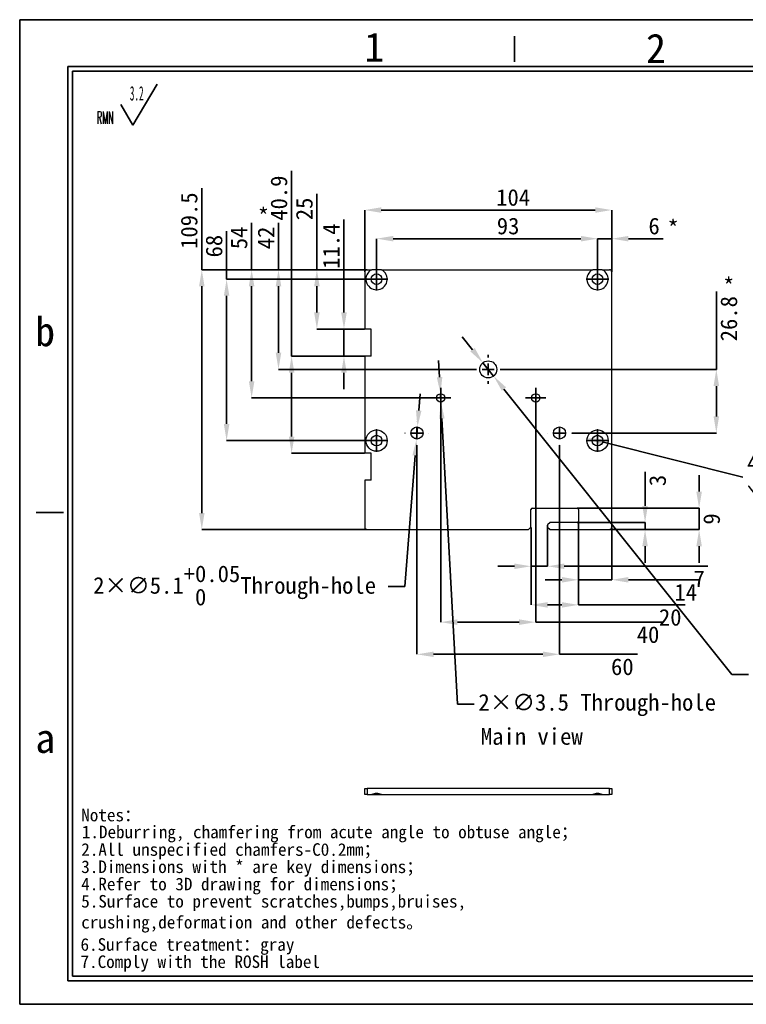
# Model space of a CAD drawing. Header units: millimetres. Extents: x 2 to 295, y 1 to 209.
# Drawn here: x 1.6 to 154.5, y 1.3 to 208.7 of the extents above; entities that cross this region are included whole.
import ezdxf

# ---------------------------------------------------------------- set-up
doc = ezdxf.new("R2010")
doc.units = ezdxf.units.MM
doc.header["$PDSIZE"] = -1
doc.layers.add('SLD-0', color=179, linetype='Continuous')
doc.layers.add('蓝色线', color=5, linetype='Continuous', lineweight=15)
doc.styles.add('C', font='simfang.ttf')
doc.styles.add('N', font='simfang.ttf')
doc.styles.add('SLDTEXTSTYLE1', font='TXT', dxfattribs={"width": 0.469, "bigfont": 'bigfont'})
doc.styles.add('SLDTEXTSTYLE2', font='TXT', dxfattribs={"width": 0.469})
doc.dimstyles.new('SLDDIMSTYLE0', dxfattribs={"dimtxt": 3.5, "dimasz": 3.5, "dimexe": 0, "dimexo": 0.0625, "dimgap": 0.875, "dimtad": 2, "dimlfac": 2, "dimrnd": 1e-09, "dimzin": 12, "dimdsep": 46, "dimtxsty": 'SLDTEXTSTYLE2', "dimsah": 1, "dimcen": 0.09, "dimadec": 0, "dimazin": 3, "dimtfac": 1, "dimtofl": 0, "dimtmove": 0, "dimatfit": 3, "dimfxl": 1, "dimfrac": 2, "dimtolj": 1, "dimtzin": 12, "dimarcsym": 0})
doc.dimstyles.new('SLDDIMSTYLE1', dxfattribs={"dimtxt": 3.5, "dimasz": 3.5, "dimexe": 0, "dimexo": 0.0625, "dimgap": 0.875, "dimtad": 2, "dimlfac": 2, "dimrnd": 1e-09, "dimzin": 12, "dimdsep": 46, "dimtxsty": 'SLDTEXTSTYLE2', "dimsah": 1, "dimcen": 0.09, "dimadec": 0, "dimazin": 3, "dimtfac": 1, "dimtmove": 0, "dimatfit": 0, "dimfxl": 1, "dimfrac": 2, "dimtolj": 1, "dimtzin": 12, "dimarcsym": 0})
doc.dimstyles.new('SLDDIMSTYLE2', dxfattribs={"dimtxt": 3.5, "dimasz": 3.5, "dimexe": 0, "dimexo": 0.0625, "dimgap": 0.875, "dimtad": 0, "dimtih": 1, "dimtoh": 1, "dimlfac": 2, "dimrnd": 1e-09, "dimzin": 12, "dimdsep": 46, "dimtxsty": 'SLDTEXTSTYLE2', "dimsah": 1, "dimcen": 0, "dimadec": 0, "dimazin": 3, "dimtfac": 1, "dimtmove": 0, "dimatfit": 3, "dimfxl": 1, "dimfrac": 2, "dimtolj": 1, "dimtzin": 12, "dimarcsym": 0})
doc.dimstyles.new('SLDDIMSTYLE3', dxfattribs={"dimtxt": 3.5, "dimasz": 3.5, "dimexe": 0, "dimexo": 0.0625, "dimgap": 0.875, "dimtad": 0, "dimtih": 1, "dimtoh": 1, "dimlfac": 2, "dimrnd": 1e-09, "dimzin": 12, "dimdsep": 46, "dimtxsty": 'SLDTEXTSTYLE2', "dimsah": 1, "dimcen": 0, "dimadec": 0, "dimazin": 3, "dimtol": 1, "dimtp": 0.05, "dimtfac": 1, "dimtmove": 0, "dimatfit": 3, "dimfxl": 1, "dimfrac": 2, "dimtolj": 1, "dimarcsym": 0})

# ---------------------------------------------------------------- blocks, each defined once
blk = doc.blocks.new('SW_NOTE_0')
at = {"layer": 'SLD-0', "color": 0, "attachment_point": 1, "style": 'C'}
for s, insert, char_height in [('Notes：', (0.9, 10.11), 2.646), ('1.Deburring, chamfering from acute angle to obtuse angle；', (1.03, 6.55), 2.6458), ('2.All unspecified chamfers-C0.2mm；', (0.9, 2.85), 2.6458), ('3.{\\fSimSun|b0|i0|c134|p2;Dimensions with * are key dimensions}；', (0.9, -0.78), 2.6458), ('4.Refer to 3D drawing for dimensions；', (0.9, -4.42), 2.6458), ('5.Surface to prevent scratches,bumps,bruises,\\Pcrushing,deformation and other defects。', (0.9, -8.05), 2.6458), ('6.Surface treatment：gray', (0.75, -17.15), 2.6458), ('7.Comply with the ROSH label', (0.75, -20.78), 2.6458)]:
    blk.add_mtext(s, dxfattribs=dict(at, insert=insert, char_height=char_height))
blk = doc.blocks.new('SW_NOTE_1')
at = {"layer": 'SLD-0', "color": 0}
for q in [(12.74, 9.16), (5.08, 4.83)]:
    blk.add_line((7.63, 0.49), q, dxfattribs=at)
at = {"layer": 'SLD-0', "color": 0, "attachment_point": 1}
for s, insert, char_height, style in [('3.2', (6.97, 8.73), 3.032, 'SLDTEXTSTYLE2'), ('{\\Ftxt,bigfont|c134;RMN}', (0, 3.41), 2.6458, 'SLDTEXTSTYLE1')]:
    blk.add_mtext(s, dxfattribs=dict(at, insert=insert, char_height=char_height, style=style))
blk = doc.blocks.new('_D')
at = {"layer": 'Defpoints', "color": 0}
for p in [(123.19, 162.55), (76.69, 156.4), (123.19, 156.4)]:
    blk.add_point(p, dxfattribs=at)
at = {"layer": 'SLD-0', "color": 0, "lineweight": -2}
for p, q in [((76.69, 156.46), (76.69, 162.55)), ((80.19, 162.55), (119.69, 162.55)), ((123.19, 156.46), (123.19, 162.55))]:
    blk.add_line(p, q, dxfattribs=at)
at = {"layer": 'SLD-0', "color": 0}
for points in [[(80.19, 163.13), (80.19, 161.97), (76.69, 162.55)], [(119.69, 163.13), (119.69, 161.97), (123.19, 162.55)]]:
    blk.add_solid(points, dxfattribs=at)
at = {"layer": 'SLD-0', "color": 0, "insert": (104.37, 166.97), "char_height": 3.5, "attachment_point": 2, "style": 'N'}
blk.add_mtext('\\A1;93', dxfattribs=at)
blk = doc.blocks.new('_D_1')
at = {"layer": 'Defpoints', "color": 0}
for p in [(126.19, 168.58), (74.19, 155.52), (126.19, 155.52)]:
    blk.add_point(p, dxfattribs=at)
at = {"layer": 'SLD-0', "color": 0, "lineweight": -2}
for p, q in [((74.19, 155.58), (74.19, 168.58)), ((77.69, 168.58), (122.69, 168.58)), ((126.19, 155.58), (126.19, 168.58))]:
    blk.add_line(p, q, dxfattribs=at)
at = {"layer": 'SLD-0', "color": 0}
for points in [[(77.69, 169.16), (77.69, 168), (74.19, 168.58)], [(122.69, 169.16), (122.69, 168), (126.19, 168.58)]]:
    blk.add_solid(points, dxfattribs=at)
at = {"layer": 'SLD-0', "color": 0, "insert": (105.43, 172.99), "char_height": 3.5, "attachment_point": 2, "style": 'N'}
blk.add_mtext('\\A1;104', dxfattribs=at)
blk = doc.blocks.new('_D_2')
at = {"layer": 'Defpoints', "color": 0}
for p in [(74.69, 156.02), (39.91, 101.27), (74.69, 101.27)]:
    blk.add_point(p, dxfattribs=at)
at = {"layer": 'SLD-0', "color": 0, "lineweight": -2}
for p, q in [((39.91, 156.02), (39.91, 173.17)), ((74.62, 156.02), (39.91, 156.02)), ((39.91, 104.77), (39.91, 152.52)), ((74.62, 101.27), (39.91, 101.27))]:
    blk.add_line(p, q, dxfattribs=at)
at = {"layer": 'SLD-0', "color": 0}
for points in [[(39.33, 152.52), (40.49, 152.52), (39.91, 156.02)], [(39.33, 104.77), (40.49, 104.77), (39.91, 101.27)]]:
    blk.add_solid(points, dxfattribs=at)
at = {"layer": 'SLD-0', "color": 0, "insert": (35.48, 166.35), "char_height": 3.5, "attachment_point": 2, "rotation": 90, "style": 'N'}
blk.add_mtext('\\A1;109.5', dxfattribs=at)
blk = doc.blocks.new('_D_3')
at = {"layer": 'Defpoints', "color": 0}
for p in [(74.31, 154.02), (45.13, 120.02), (74.31, 120.02)]:
    blk.add_point(p, dxfattribs=at)
at = {"layer": 'SLD-0', "color": 0, "lineweight": -2}
for p, q in [((45.13, 154.02), (45.13, 164.14)), ((74.25, 154.02), (45.13, 154.02)), ((45.13, 123.52), (45.13, 150.52)), ((74.25, 120.02), (45.13, 120.02))]:
    blk.add_line(p, q, dxfattribs=at)
at = {"layer": 'SLD-0', "color": 0}
for points in [[(44.55, 150.52), (45.71, 150.52), (45.13, 154.02)], [(44.55, 123.52), (45.71, 123.52), (45.13, 120.02)]]:
    blk.add_solid(points, dxfattribs=at)
at = {"layer": 'SLD-0', "color": 0, "insert": (40.72, 160.98), "char_height": 3.5, "attachment_point": 2, "rotation": 90, "style": 'N'}
blk.add_mtext('\\A1;68', dxfattribs=at)
blk = doc.blocks.new('_D_4')
at = {"layer": 'Defpoints', "color": 0}
for p in [(90.19, 126.9), (110.19, 126.9), (110.19, 81.78)]:
    blk.add_point(p, dxfattribs=at)
at = {"layer": 'SLD-0', "color": 0, "lineweight": -2}
for p, q in [((90.19, 126.83), (90.19, 81.78)), ((110.19, 126.83), (110.19, 81.78)), ((93.69, 81.78), (106.69, 81.78)), ((110.19, 81.78), (137.04, 81.78))]:
    blk.add_line(p, q, dxfattribs=at)
at = {"layer": 'SLD-0', "color": 0}
for points in [[(93.69, 82.37), (93.69, 81.2), (90.19, 81.78)], [(106.69, 82.37), (106.69, 81.2), (110.19, 81.78)]]:
    blk.add_solid(points, dxfattribs=at)
at = {"layer": 'SLD-0', "color": 0, "insert": (133.82, 80.91), "char_height": 3.5, "attachment_point": 2, "style": 'N'}
blk.add_mtext('\\A1;40', dxfattribs=at)
blk = doc.blocks.new('_D_5')
at = {"layer": 'Defpoints', "color": 0}
for p in [(85.19, 119.1), (115.19, 119.1), (115.19, 75.01)]:
    blk.add_point(p, dxfattribs=at)
at = {"layer": 'SLD-0', "color": 0, "lineweight": -2}
for p, q in [((85.19, 119.03), (85.19, 75.01)), ((115.19, 119.03), (115.19, 75.01)), ((88.69, 75.01), (111.69, 75.01)), ((115.19, 75.01), (131.6, 75.01))]:
    blk.add_line(p, q, dxfattribs=at)
at = {"layer": 'SLD-0', "color": 0}
for points in [[(88.69, 75.59), (88.69, 74.43), (85.19, 75.01)], [(111.69, 75.59), (111.69, 74.43), (115.19, 75.01)]]:
    blk.add_solid(points, dxfattribs=at)
at = {"layer": 'SLD-0', "color": 0, "insert": (128.41, 74.14), "char_height": 3.5, "attachment_point": 2, "style": 'N'}
blk.add_mtext('\\A1;60', dxfattribs=at)
blk = doc.blocks.new('_D_6')
at = {"layer": 'Defpoints', "color": 0}
for p in [(103.24, 135.02), (117.71, 121.62), (148.19, 121.62)]:
    blk.add_point(p, dxfattribs=at)
at = {"layer": '蓝色线', "color": 0, "lineweight": -2}
for p, q in [((148.19, 135.02), (148.19, 151.41)), ((103.3, 135.02), (148.19, 135.02)), ((148.19, 125.12), (148.19, 131.52)), ((117.77, 121.62), (148.19, 121.62))]:
    blk.add_line(p, q, dxfattribs=at)
at = {"layer": '蓝色线', "color": 0}
for points in [[(147.6, 131.52), (148.77, 131.52), (148.19, 135.02)], [(147.6, 125.12), (148.77, 125.12), (148.19, 121.62)]]:
    blk.add_solid(points, dxfattribs=at)
at = {"layer": '蓝色线', "color": 0, "insert": (149.06, 145.7), "char_height": 3.5, "attachment_point": 2, "rotation": 90, "style": 'N'}
blk.add_mtext('\\A1;26.8', dxfattribs=at)
blk = doc.blocks.new('_D_7')
at = {"layer": 'Defpoints', "color": 0}
for p in [(126.19, 162.55), (123.19, 156.4), (126.19, 155.52)]:
    blk.add_point(p, dxfattribs=at)
at = {"layer": '蓝色线', "color": 0, "lineweight": -2}
for p, q in [((119.69, 162.55), (116.19, 162.55)), ((123.19, 156.46), (123.19, 162.55)), ((123.19, 162.55), (126.19, 162.55)), ((126.19, 155.58), (126.19, 162.55)), ((129.69, 162.55), (137, 162.55))]:
    blk.add_line(p, q, dxfattribs=at)
at = {"layer": '蓝色线', "color": 0}
for points in [[(119.69, 163.13), (119.69, 161.97), (123.19, 162.55)], [(129.69, 163.13), (129.69, 161.97), (126.19, 162.55)]]:
    blk.add_solid(points, dxfattribs=at)
at = {"layer": '蓝色线', "color": 0, "insert": (135.09, 166.97), "char_height": 3.5, "attachment_point": 2, "style": 'N'}
blk.add_mtext('\\A1;6', dxfattribs=at)
blk = doc.blocks.new('_D_8')
at = {"layer": 'Defpoints', "color": 0}
for p in [(56.05, 156.02), (74.69, 156.02), (97.14, 135.02)]:
    blk.add_point(p, dxfattribs=at)
at = {"layer": '蓝色线', "color": 0, "lineweight": -2}
for p, q in [((56.05, 156.02), (56.05, 165.89)), ((74.62, 156.02), (56.05, 156.02)), ((56.05, 138.52), (56.05, 152.52)), ((97.07, 135.02), (56.05, 135.02))]:
    blk.add_line(p, q, dxfattribs=at)
at = {"layer": '蓝色线', "color": 0}
for points in [[(55.47, 152.52), (56.63, 152.52), (56.05, 156.02)], [(55.47, 138.52), (56.63, 138.52), (56.05, 135.02)]]:
    blk.add_solid(points, dxfattribs=at)
at = {"layer": '蓝色线', "color": 0, "insert": (51.67, 162.71), "char_height": 3.5, "attachment_point": 2, "rotation": 90, "style": 'N'}
blk.add_mtext('\\A1;42', dxfattribs=at)
blk = doc.blocks.new('_D_9')
at = {"layer": 'Defpoints', "color": 0}
for p in [(50.4, 156.02), (74.69, 156.02), (88.06, 129.02)]:
    blk.add_point(p, dxfattribs=at)
at = {"layer": 'SLD-0', "color": 0, "lineweight": -2}
for p, q in [((50.4, 156.02), (50.4, 165.91)), ((74.62, 156.02), (50.4, 156.02)), ((50.4, 132.52), (50.4, 152.52)), ((88, 129.02), (50.4, 129.02))]:
    blk.add_line(p, q, dxfattribs=at)
at = {"layer": 'SLD-0', "color": 0}
for points in [[(49.81, 152.52), (50.98, 152.52), (50.4, 156.02)], [(49.81, 132.52), (50.98, 132.52), (50.4, 129.02)]]:
    blk.add_solid(points, dxfattribs=at)
at = {"layer": 'SLD-0', "color": 0, "insert": (45.98, 162.72), "char_height": 3.5, "attachment_point": 2, "rotation": 90, "style": 'N'}
blk.add_mtext('\\A1;54', dxfattribs=at)
blk = doc.blocks.new('_D_10')
at = {"layer": 'Defpoints', "color": 0}
for p in [(74.19, 143.52), (69.83, 137.82), (74.19, 137.82)]:
    blk.add_point(p, dxfattribs=at)
at = {"layer": 'SLD-0', "color": 0, "lineweight": -2}
for p, q in [((69.83, 147.02), (69.83, 166.59)), ((74.12, 143.52), (69.83, 143.52)), ((69.83, 137.82), (69.83, 143.52)), ((74.12, 137.82), (69.83, 137.82)), ((69.83, 134.32), (69.83, 130.82))]:
    blk.add_line(p, q, dxfattribs=at)
at = {"layer": 'SLD-0', "color": 0}
for points in [[(69.24, 147.02), (70.41, 147.02), (69.83, 143.52)], [(69.24, 134.32), (70.41, 134.32), (69.83, 137.82)]]:
    blk.add_solid(points, dxfattribs=at)
at = {"layer": 'SLD-0', "color": 0, "insert": (65.39, 160.98), "char_height": 3.5, "attachment_point": 2, "rotation": 90, "style": 'N'}
blk.add_mtext('\\A1;11.4', dxfattribs=at)
blk = doc.blocks.new('_D_11')
at = {"layer": 'Defpoints', "color": 0}
for p in [(64.13, 156.02), (74.69, 156.02), (74.19, 143.52)]:
    blk.add_point(p, dxfattribs=at)
at = {"layer": 'SLD-0', "color": 0, "lineweight": -2}
for p, q in [((64.13, 156.02), (64.13, 171.97)), ((74.62, 156.02), (64.13, 156.02)), ((64.13, 147.02), (64.13, 152.52)), ((74.12, 143.52), (64.13, 143.52))]:
    blk.add_line(p, q, dxfattribs=at)
at = {"layer": 'SLD-0', "color": 0}
for points in [[(63.55, 152.52), (64.71, 152.52), (64.13, 156.02)], [(63.55, 147.02), (64.71, 147.02), (64.13, 143.52)]]:
    blk.add_solid(points, dxfattribs=at)
at = {"layer": 'SLD-0', "color": 0, "insert": (59.72, 168.82), "char_height": 3.5, "attachment_point": 2, "rotation": 90, "style": 'N'}
blk.add_mtext('\\A1;25', dxfattribs=at)
blk = doc.blocks.new('_D_12')
at = {"layer": 'Defpoints', "color": 0}
for p in [(74.19, 137.82), (58.81, 117.37), (74.19, 117.37)]:
    blk.add_point(p, dxfattribs=at)
at = {"layer": 'SLD-0', "color": 0, "lineweight": -2}
for p, q in [((58.81, 137.82), (58.81, 176.85)), ((74.12, 137.82), (58.81, 137.82)), ((58.81, 120.87), (58.81, 134.32)), ((74.12, 117.37), (58.81, 117.37))]:
    blk.add_line(p, q, dxfattribs=at)
at = {"layer": 'SLD-0', "color": 0}
for points in [[(58.23, 134.32), (59.4, 134.32), (58.81, 137.82)], [(58.23, 120.87), (59.4, 120.87), (58.81, 117.37)]]:
    blk.add_solid(points, dxfattribs=at)
at = {"layer": 'SLD-0', "color": 0, "insert": (54.38, 171.09), "char_height": 3.5, "attachment_point": 2, "rotation": 90, "style": 'N'}
blk.add_mtext('\\A1;40.9', dxfattribs=at)
blk = doc.blocks.new('_D_13')
at = {"layer": 'Defpoints', "color": 0}
for p in [(109.19, 101.77), (119.19, 103.02), (119.19, 85.42)]:
    blk.add_point(p, dxfattribs=at)
at = {"layer": 'SLD-0', "color": 0, "lineweight": -2}
for p, q in [((109.19, 101.71), (109.19, 85.42)), ((119.19, 102.96), (119.19, 85.42)), ((112.69, 85.42), (115.69, 85.42)), ((119.19, 85.42), (141.65, 85.42))]:
    blk.add_line(p, q, dxfattribs=at)
at = {"layer": 'SLD-0', "color": 0}
for points in [[(112.69, 86), (112.69, 84.84), (109.19, 85.42)], [(115.69, 86), (115.69, 84.84), (119.19, 85.42)]]:
    blk.add_solid(points, dxfattribs=at)
at = {"layer": 'SLD-0', "color": 0, "insert": (138.48, 84.55), "char_height": 3.5, "attachment_point": 2, "style": 'N'}
blk.add_mtext('\\A1;20', dxfattribs=at)
blk = doc.blocks.new('_D_14')
at = {"layer": 'Defpoints', "color": 0}
for p in [(119.19, 103.02), (126.19, 101.77), (126.19, 90.7)]:
    blk.add_point(p, dxfattribs=at)
at = {"layer": 'SLD-0', "color": 0, "lineweight": -2}
for p, q in [((119.19, 102.96), (119.19, 90.7)), ((126.19, 101.71), (126.19, 90.7)), ((115.69, 90.7), (112.19, 90.7)), ((119.19, 90.7), (126.19, 90.7)), ((129.69, 90.7), (144.81, 90.7))]:
    blk.add_line(p, q, dxfattribs=at)
at = {"layer": 'SLD-0', "color": 0}
for points in [[(115.69, 91.29), (115.69, 90.12), (119.19, 90.7)], [(129.69, 91.29), (129.69, 90.12), (126.19, 90.7)]]:
    blk.add_solid(points, dxfattribs=at)
at = {"layer": 'SLD-0', "color": 0, "insert": (141.75, 89.83), "char_height": 3.5, "attachment_point": 2, "style": 'N'}
blk.add_mtext('\\A1;14', dxfattribs=at)
blk = doc.blocks.new('_D_15')
at = {"layer": 'Defpoints', "color": 0}
for p in [(109.19, 101.77), (112.69, 102.27), (112.69, 93.55)]:
    blk.add_point(p, dxfattribs=at)
at = {"layer": '蓝色线', "color": 0, "lineweight": -2}
for p, q in [((109.19, 101.71), (109.19, 93.55)), ((112.69, 102.21), (112.69, 93.55)), ((105.69, 93.55), (102.19, 93.55)), ((109.19, 93.55), (112.69, 93.55)), ((116.19, 93.55), (146.43, 93.55))]:
    blk.add_line(p, q, dxfattribs=at)
at = {"layer": '蓝色线', "color": 0}
for points in [[(105.69, 94.13), (105.69, 92.97), (109.19, 93.55)], [(116.19, 94.13), (116.19, 92.97), (112.69, 93.55)]]:
    blk.add_solid(points, dxfattribs=at)
at = {"layer": '蓝色线', "color": 0, "insert": (144.59, 92.67), "char_height": 3.5, "attachment_point": 2, "style": 'N'}
blk.add_mtext('\\A1;7', dxfattribs=at)
blk = doc.blocks.new('_D_16')
at = {"layer": 'Defpoints', "color": 0}
for p in [(118.94, 105.77), (125.69, 101.27), (144.56, 101.27)]:
    blk.add_point(p, dxfattribs=at)
at = {"layer": 'SLD-0', "color": 0, "lineweight": -2}
for p, q in [((144.56, 109.27), (144.56, 112.77)), ((119, 105.77), (144.56, 105.77)), ((144.56, 105.77), (144.56, 101.27)), ((125.75, 101.27), (144.56, 101.27)), ((144.56, 97.77), (144.56, 94.27))]:
    blk.add_line(p, q, dxfattribs=at)
at = {"layer": 'SLD-0', "color": 0}
for points in [[(143.98, 109.27), (145.15, 109.27), (144.56, 105.77)], [(143.98, 97.77), (145.15, 97.77), (144.56, 101.27)]]:
    blk.add_solid(points, dxfattribs=at)
at = {"layer": 'SLD-0', "color": 0, "insert": (145.44, 103.52), "char_height": 3.5, "attachment_point": 2, "rotation": 90, "style": 'N'}
blk.add_mtext('\\A1;9', dxfattribs=at)
blk = doc.blocks.new('_D_17')
at = {"layer": 'Defpoints', "color": 0}
for p in [(118.94, 102.77), (125.69, 101.27), (133.19, 101.27)]:
    blk.add_point(p, dxfattribs=at)
at = {"layer": '蓝色线', "color": 0, "lineweight": -2}
for p, q in [((133.19, 106.27), (133.19, 113.46)), ((119, 102.77), (133.19, 102.77)), ((133.19, 101.27), (133.19, 102.77)), ((125.75, 101.27), (133.19, 101.27)), ((133.19, 97.77), (133.19, 94.27))]:
    blk.add_line(p, q, dxfattribs=at)
at = {"layer": '蓝色线', "color": 0}
for points in [[(132.61, 106.27), (133.77, 106.27), (133.19, 102.77)], [(132.61, 97.77), (133.77, 97.77), (133.19, 101.27)]]:
    blk.add_solid(points, dxfattribs=at)
at = {"layer": '蓝色线', "color": 0, "insert": (134.07, 111.62), "char_height": 3.5, "attachment_point": 2, "rotation": 90, "style": 'N'}
blk.add_mtext('\\A1;3', dxfattribs=at)
blk = doc.blocks.new('_D_18')
at = {"layer": 'Defpoints', "color": 0}
for p in [(121.01, 120.57), (125.36, 119.48)]:
    blk.add_point(p, dxfattribs=at)
at = {"layer": 'SLD-0', "color": 0, "lineweight": -2}
blk.add_line((153.78, 112.33), (124.41, 119.72), dxfattribs=at)
at = {"layer": 'SLD-0', "color": 0}
blk.add_solid([(124.55, 120.28), (124.27, 119.15), (121.01, 120.57)], dxfattribs=at)
at = {"layer": 'SLD-0', "color": 0, "insert": (154.65, 117.07), "char_height": 3.5, "attachment_point": 1, "style": 'N'}
blk.add_mtext('\\A1;4×%%c4.5 Through-hole\\P{\\fGDT;w}∅8.96 X 90°', dxfattribs=at)
blk = doc.blocks.new('_D_19')
at = {"layer": 'Defpoints', "color": 0}
for p in [(99.06, 136.43), (101.31, 133.62)]:
    blk.add_point(p, dxfattribs=at)
at = {"layer": '蓝色线', "color": 0, "lineweight": -2}
for p, q in [((96.88, 139.16), (94.7, 141.9)), ((99.06, 136.43), (101.31, 133.62)), ((151.45, 70.79), (103.49, 130.88)), ((154.95, 70.79), (151.45, 70.79))]:
    blk.add_line(p, q, dxfattribs=at)
at = {"layer": '蓝色线', "color": 0}
for points in [[(97.34, 139.53), (96.42, 138.8), (99.06, 136.43)], [(103.95, 131.24), (103.04, 130.52), (101.31, 133.62)]]:
    blk.add_solid(points, dxfattribs=at)
at = {"layer": '蓝色线', "color": 0, "insert": (155.83, 75.24), "char_height": 3.5, "attachment_point": 1, "style": 'N'}
blk.add_mtext('\\A1;∅7.2\\S+0.05^  0; Through-hole', dxfattribs=at)
blk = doc.blocks.new('_D_20')
at = {"layer": 'Defpoints', "color": 0}
for p in [(90.14, 129.9), (90.23, 128.15)]:
    blk.add_point(p, dxfattribs=at)
at = {"layer": 'SLD-0', "color": 0, "lineweight": -2}
for p, q in [((89.95, 133.39), (89.75, 136.89)), ((90.14, 129.9), (90.23, 128.15)), ((93.74, 64.5), (90.43, 124.65)), ((97.24, 64.5), (93.74, 64.5))]:
    blk.add_line(p, q, dxfattribs=at)
at = {"layer": 'SLD-0', "color": 0}
for points in [[(90.53, 133.42), (89.36, 133.36), (90.14, 129.9)], [(91.01, 124.69), (89.84, 124.62), (90.23, 128.15)]]:
    blk.add_solid(points, dxfattribs=at)
at = {"layer": 'SLD-0', "color": 0, "insert": (98.12, 66.65), "char_height": 3.5, "attachment_point": 1, "style": 'N'}
blk.add_mtext('\\A1;2×∅3.5 Through-hole', dxfattribs=at)
blk = doc.blocks.new('_D_21')
at = {"layer": 'Defpoints', "color": 0}
for p in [(85.29, 122.89), (85.09, 120.35)]:
    blk.add_point(p, dxfattribs=at)
at = {"layer": '蓝色线', "color": 0, "lineweight": -2}
for p, q in [((85.56, 126.38), (85.83, 129.87)), ((85.29, 122.89), (85.09, 120.35)), ((82.65, 89.26), (84.81, 116.86)), ((79.15, 89.26), (82.65, 89.26))]:
    blk.add_line(p, q, dxfattribs=at)
at = {"layer": '蓝色线', "color": 0}
for points in [[(84.98, 126.43), (86.14, 126.34), (85.29, 122.89)], [(84.23, 116.91), (85.39, 116.82), (85.09, 120.35)]]:
    blk.add_solid(points, dxfattribs=at)
at = {"layer": '蓝色线', "color": 0, "insert": (17.05, 93.72), "char_height": 3.5, "attachment_point": 1, "style": 'N'}
blk.add_mtext('\\A1;2×∅5.1\\S+0.05^  0;Through-hole', dxfattribs=at)
blk = doc.blocks.new('SW_CENTERMARKSYMBOL_0')
at = {"layer": 'SLD-0', "color": 0}
for p, q in [((0, 2.5), (0, 3.05)), ((-2.5, 0), (-3.05, 0)), ((0, 0), (-1.25, 0)), ((0, 0), (0, 1.25)), ((0, 0), (0, -1.25)), ((0, 0), (1.25, 0)), ((2.5, 0), (3.05, 0)), ((0, -2.5), (0, -3.05))]:
    blk.add_line(p, q, dxfattribs=at)
blk = doc.blocks.new('SW_CENTERMARKSYMBOL_1')
at = {"layer": 'SLD-0', "color": 0}
for p, q in [((0, 2.5), (0, 2.525)), ((-2.5, 0), (-2.525, 0)), ((0, 0), (-1.25, 0)), ((0, 0), (0, 1.25)), ((0, 0), (0, -1.25)), ((0, 0), (1.25, 0)), ((2.5, 0), (2.525, 0)), ((0, -2.5), (0, -2.525))]:
    blk.add_line(p, q, dxfattribs=at)
blk = doc.blocks.new('SW_CENTERMARKSYMBOL_2')
at = {"layer": 'SLD-0', "color": 0}
for p, q in [((0, 2.5), (0, 2.525)), ((-2.5, 0), (-2.525, 0)), ((0, 0), (-1.25, 0)), ((0, 0), (0, 1.25)), ((0, 0), (0, -1.25)), ((0, 0), (1.25, 0)), ((2.5, 0), (2.525, 0)), ((0, -2.5), (0, -2.525))]:
    blk.add_line(p, q, dxfattribs=at)
blk = doc.blocks.new('SW_CENTERMARKSYMBOL_3')
at = {"layer": 'SLD-0', "color": 0}
for p, q in [((0, 1.25), (0, 2.125)), ((-1.25, 0), (-2.125, 0)), ((0, 0), (-1.25, 0)), ((0, 0), (0, 1.25)), ((0, 0), (0, -1.25)), ((0, 0), (1.25, 0)), ((1.25, 0), (2.125, 0)), ((0, -1.25), (0, -2.125))]:
    blk.add_line(p, q, dxfattribs=at)
blk = doc.blocks.new('SW_CENTERMARKSYMBOL_4')
at = {"layer": 'SLD-0', "color": 0}
for p, q in [((0, 1.25), (0, 2.125)), ((-1.25, 0), (-2.125, 0)), ((0, 0), (-1.25, 0)), ((0, 0), (0, 1.25)), ((0, 0), (0, -1.25)), ((0, 0), (1.25, 0)), ((1.25, 0), (2.125, 0)), ((0, -1.25), (0, -2.125))]:
    blk.add_line(p, q, dxfattribs=at)
blk = doc.blocks.new('SW_CENTERMARKSYMBOL_5')
at = {"layer": 'SLD-0', "color": 0}
for p, q in [((0, 1.25), (0, 2.375)), ((-1.25, 0), (-2.375, 0)), ((0, 0), (-1.25, 0)), ((0, 0), (0, 1.25)), ((0, 0), (0, -1.25)), ((0, 0), (1.25, 0)), ((1.25, 0), (2.375, 0)), ((0, -1.25), (0, -2.375))]:
    blk.add_line(p, q, dxfattribs=at)
blk = doc.blocks.new('SW_CENTERMARKSYMBOL_6')
at = {"layer": 'SLD-0', "color": 0}
for p, q in [((0, 1.25), (0, 2.375)), ((-1.25, 0), (-2.375, 0)), ((0, 0), (-1.25, 0)), ((0, 0), (0, 1.25)), ((0, 0), (0, -1.25)), ((0, 0), (1.25, 0)), ((1.25, 0), (2.375, 0)), ((0, -1.25), (0, -2.375))]:
    blk.add_line(p, q, dxfattribs=at)
blk = doc.blocks.new('SW_CENTERMARKSYMBOL_7')
at = {"layer": 'SLD-0', "color": 0}
for p, q in [((0, 1.25), (0, 2.375)), ((-1.25, 0), (-2.375, 0)), ((0, 0), (-1.25, 0)), ((0, 0), (0, 1.25)), ((0, 0), (0, -1.25)), ((0, 0), (1.25, 0)), ((1.25, 0), (2.375, 0)), ((0, -1.25), (0, -2.375))]:
    blk.add_line(p, q, dxfattribs=at)
blk = doc.blocks.new('SW_CENTERMARKSYMBOL_8')
at = {"layer": 'SLD-0', "color": 0}
for p, q in [((0, 1.25), (0, 2.375)), ((-1.25, 0), (-2.375, 0)), ((0, 0), (-1.25, 0)), ((0, 0), (0, 1.25)), ((0, 0), (0, -1.25)), ((0, 0), (1.25, 0)), ((1.25, 0), (2.375, 0)), ((0, -1.25), (0, -2.375))]:
    blk.add_line(p, q, dxfattribs=at)

msp = doc.modelspace()

# ---------------------------------------------------------------- linework, layer by layer
at = {"color": 7, "linetype": 'Continuous', "lineweight": 15}
for p, q in [((74.6862, 156.0224), (75.6775, 156.0224)), ((77.695, 156.0224), (122.1775, 156.0224)), ((124.195, 156.0224), (125.6862, 156.0224)), ((74.1862, 155.5224), (74.1862, 143.5224)), ((126.1862, 101.7724), (126.1862, 155.5224)), ((75.5862, 143.5224), (74.1862, 143.5224)), ((75.5862, 137.8224), (75.5862, 143.5224)), ((74.1862, 137.8224), (74.1862, 117.3724)), ((75.5862, 137.8224), (74.1862, 137.8224)), ((75.5862, 117.3724), (74.1862, 117.3724)), ((75.5862, 111.6724), (75.5862, 117.3724)), ((74.1862, 111.6724), (74.1862, 101.7724)), ((75.5862, 111.6724), (74.1862, 111.6724)), ((109.4362, 105.7724), (118.9362, 105.7724)), ((109.1862, 101.7724), (109.1862, 105.5224)), ((119.1862, 105.5224), (119.1862, 103.0224)), ((108.6862, 101.2724), (109.1862, 101.7724)), ((113.1862, 102.7724), (112.6862, 102.2724)), ((112.6862, 102.2724), (112.6862, 101.7724)), ((112.6862, 101.7724), (113.1862, 101.2724)), ((118.9362, 102.7724), (113.1862, 102.7724)), ((74.6862, 101.2724), (108.6862, 101.2724)), ((113.1862, 101.2724), (125.6862, 101.2724)), ((74.1862, 45.4721), (74.1862, 46.7221)), ((74.1862, 46.7221), (74.6862, 46.7221)), ((74.6862, 46.7221), (74.6862, 45.4721)), ((125.6862, 46.7221), (74.6862, 46.7221)), ((125.6862, 45.4721), (125.6862, 46.7221)), ((125.6862, 46.7221), (126.1862, 46.7221)), ((126.1862, 46.7221), (126.1862, 45.4721)), ((74.6862, 45.4721), (74.1862, 45.4721)), ((74.6862, 45.4721), (75.6775, 45.4721)), ((75.6775, 45.4721), (77.695, 45.4721)), ((77.695, 45.4721), (122.1775, 45.4721)), ((122.1774, 45.4721), (124.2115, 45.4721)), ((124.195, 45.4721), (125.6862, 45.4721)), ((126.1862, 45.4721), (125.6862, 45.4721))]:
    msp.add_line(p, q, dxfattribs=at)
for centre, radius in [((76.6862, 154.0224), 1.125), ((123.1862, 154.0224), 1.125), ((100.1862, 135.0222), 1.8), ((90.1862, 129.0224), 0.875), ((110.1862, 129.0224), 0.875), ((85.1862, 121.6222), 1.275), ((115.1862, 121.6222), 1.275), ((76.6862, 120.0224), 2.24), ((76.6862, 120.0224), 1.125), ((123.1862, 120.0224), 2.24), ((123.1862, 120.0224), 1.125)]:
    msp.add_circle(centre, radius, dxfattribs=at)
for centre, radius, start, end in [((74.6862, 155.5224), 0.5, 90, 180), ((76.6862, 154.0224), 2.24, 116.765501, 63.234499), ((123.1862, 154.0224), 2.24, 116.765501, 63.234499), ((125.6862, 155.5224), 0.5, 0, 90), ((109.4362, 105.5224), 0.25, 90, 180), ((118.9362, 105.5224), 0.25, 0, 90), ((74.6862, 101.7724), 0.5, 180, 270), ((118.9362, 103.0224), 0.25, 270, 0), ((125.6862, 101.7724), 0.5, 270, 0)]:
    msp.add_arc(centre, radius, start, end, dxfattribs=at)
for points in [[(77.695, 156.0224), (77.537, 156.0224), (77.371, 156.0224), (77.0345, 156.0224), (76.8627, 156.0224), (76.5107, 156.0224), (76.3385, 156.0224), (76.0016, 156.0224), (75.8356, 156.0224), (75.6775, 156.0224)], [(124.195, 156.0224), (124.037, 156.0224), (123.871, 156.0224), (123.5345, 156.0224), (123.3627, 156.0224), (123.0107, 156.0224), (122.8385, 156.0224), (122.5016, 156.0224), (122.3356, 156.0224), (122.1775, 156.0224)], [(77.695, 45.4721), (77.537, 45.5433), (77.371, 45.6044), (77.0345, 45.6886), (76.8627, 45.7121), (76.5107, 45.7122), (76.3385, 45.6887), (76.0016, 45.6045), (75.8356, 45.5434), (75.6775, 45.4721)], [(124.195, 45.4721), (124.037, 45.5433), (123.871, 45.6044), (123.5345, 45.6886), (123.3627, 45.7121), (123.0107, 45.7122), (122.8385, 45.6887), (122.5016, 45.6045), (122.3356, 45.5434), (122.1775, 45.4721)]]:
    msp.add_open_spline(points, degree=3, knots=[0, 0, 0, 0, 0.25, 0.25, 0.5, 0.5, 0.75, 0.75, 1, 1, 1, 1], dxfattribs=at)
at = {"layer": 'SLD-0'}
for p, q in [((1.5907, 208.6737), (295.1066, 208.6737)), ((1.5907, 1.2938), (1.5907, 208.6737)), ((12.6748, 7.2189), (12.6748, 197.811)), ((12.6748, 197.811), (289.1814, 197.811)), ((289.1814, 7.2189), (12.6748, 7.2189)), ((295.1066, 1.2938), (1.5907, 1.2938))]:
    msp.add_line(p, q, dxfattribs=at)
at = {"layer": 'SLD-0', "color": 6, "linetype": 'Continuous'}
for p, q in [((105.701, 199.786), (105.701, 205.1695)), ((11.6873, 6.2314), (11.6873, 198.7985)), ((11.6873, 198.7985), (290.1689, 198.7985)), ((10.8046, 104.8527), (5.0681, 104.8527)), ((290.1689, 6.2314), (11.6873, 6.2314))]:
    msp.add_line(p, q, dxfattribs=at)

# ---------------------------------------------------------------- block references
at = {"layer": 'SLD-0'}
for name, p in [('SW_NOTE_1', (17.795, 185.9568)), ('SW_CENTERMARKSYMBOL_5', (76.6862, 154.0224)), ('SW_CENTERMARKSYMBOL_7', (123.1862, 154.0224)), ('SW_CENTERMARKSYMBOL_0', (100.1862, 135.0222)), ('SW_CENTERMARKSYMBOL_4', (90.1862, 129.0224)), ('SW_CENTERMARKSYMBOL_3', (110.1862, 129.0224)), ('SW_CENTERMARKSYMBOL_8', (76.6862, 120.0224)), ('SW_CENTERMARKSYMBOL_1', (85.1862, 121.6222)), ('SW_CENTERMARKSYMBOL_2', (115.1862, 121.6222)), ('SW_CENTERMARKSYMBOL_6', (123.1862, 120.0224))]:
    msp.add_blockref(name, p, dxfattribs=at)
at = {"layer": 'SLD-0', "color": 5}
msp.add_blockref('SW_NOTE_0', (13.6371, 32.3682), dxfattribs=at)

# ---------------------------------------------------------------- texts
at = {"layer": 'SLD-0', "attachment_point": 1, "style": 'N'}
for s, insert, char_height in [('1', (74.111, 205.9712), 6.172), ('2', (133.3881, 205.7276), 6.172), ('{\\C5;*}', (51.6825, 169.0233), 3.5), ('{\\C5;*}', (137.9016, 166.4773), 3.5), ('{\\C5;*}', (149.6079, 154.303), 3.5), ('b', (4.8346, 146.0918), 6.172), ('a', (4.8798, 60.4234), 6.172), ('Main view', (98.6394, 59.4634), 3.5)]:
    msp.add_mtext(s, dxfattribs=dict(at, insert=insert, char_height=char_height))

# ---------------------------------------------------------------- dimensions: what is measured, and where the dimension line sits
at = {"layer": 'SLD-0'}
for base, p1, p2, dimstyle, picture, middle in [((58.8126, 117.3724), (74.1862, 137.8224), (74.1862, 117.3724), 'SLDDIMSTYLE0', '_D_12', (58.8126, 171.086)), ((39.9106, 101.2724), (74.6862, 156.0224), (74.6862, 101.2724), 'SLDDIMSTYLE0', '_D_2', (39.9106, 166.3474)), ((64.1307, 156.0224), (74.1862, 143.5224), (74.6862, 156.0224), 'SLDDIMSTYLE0', '_D_11', (64.1307, 168.8234)), ((50.397, 156.0224), (88.0612, 129.0224), (74.6862, 156.0224), 'SLDDIMSTYLE0', '_D_9', (50.397, 162.7174)), ((69.8253, 137.8224), (74.1862, 143.5224), (74.1862, 137.8224), 'SLDDIMSTYLE1', '_D_10', (69.8253, 160.9759)), ((45.131, 120.0224), (74.3112, 154.0224), (74.3112, 120.0224), 'SLDDIMSTYLE0', '_D_3', (45.131, 160.9759)), ((144.5647, 101.2724), (118.9362, 105.7724), (125.6862, 101.2724), 'SLDDIMSTYLE1', '_D_16', (144.5647, 103.5224))]:
    dim = msp.add_linear_dim(base=base, p1=p1, p2=p2, angle=90, dimstyle=dimstyle, override={"dimtxsty": 'N'}, dxfattribs=at)
    dim.commit()
    dim.dimension.update_dxf_attribs({"geometry": picture, "text_midpoint": middle, "dimtype": 160})
for base, p1, p2, dimstyle, picture, middle in [((126.1862, 168.58), (74.1862, 155.5224), (126.1862, 155.5224), 'SLDDIMSTYLE0', '_D_1', (105.4285, 168.58)), ((123.1862, 162.5507), (76.6862, 156.3974), (123.1862, 156.3974), 'SLDDIMSTYLE0', '_D', (104.3731, 162.5507)), ((110.1862, 81.7821), (90.1862, 126.8974), (110.1862, 126.8974), 'SLDDIMSTYLE0', '_D_4', (133.8229, 81.7821)), ((115.1862, 75.0103), (85.1862, 119.0972), (115.1862, 119.0972), 'SLDDIMSTYLE0', '_D_5', (128.4121, 75.0103)), ((119.1862, 85.4206), (109.1862, 101.7724), (119.1862, 103.0224), 'SLDDIMSTYLE0', '_D_13', (138.4752, 85.4206)), ((126.1862, 90.7041), (119.1862, 103.0224), (126.1862, 101.7724), 'SLDDIMSTYLE1', '_D_14', (141.7548, 90.7041))]:
    dim = msp.add_linear_dim(base=base, p1=p1, p2=p2, dimstyle=dimstyle, override={"dimtxsty": 'N'}, dxfattribs=at)
    dim.commit()
    dim.dimension.update_dxf_attribs({"geometry": picture, "text_midpoint": middle, "dimtype": 160})
for p1, p2, text, picture, middle in [((90.1381, 129.8961), (90.2344, 128.1487), '2×<> Through-hole', '_D_20', (123.74, 64.5019)), ((125.3587, 119.4763), (121.0138, 120.5685), '4×%%c4.5 Through-hole\\P{\\fGDT;w}<> X 90°', '_D_18', (153.7767, 112.3326))]:
    dim = msp.add_diameter_dim_2p(p1=p1, p2=p2, text=text, dimstyle='SLDDIMSTYLE2', override={"dimtxsty": 'N'}, dxfattribs=at)
    dim.commit()
    dim.dimension.update_dxf_attribs({"geometry": picture, "text_midpoint": middle, "dimtype": 163})
at = {"layer": '蓝色线'}
for base, p1, p2, picture, middle in [((126.1862, 162.5507), (123.1862, 156.3974), (126.1862, 155.5224), '_D_7', (135.0912, 162.5507)), ((112.6862, 93.5492), (109.1862, 101.7724), (112.6862, 102.2724), '_D_15', (144.5866, 93.5492))]:
    dim = msp.add_linear_dim(base=base, p1=p1, p2=p2, dimstyle='SLDDIMSTYLE1', override={"dimtxsty": 'N'}, dxfattribs=at)
    dim.commit()
    dim.dimension.update_dxf_attribs({"geometry": picture, "text_midpoint": middle, "dimtype": 160})
for base, p1, p2, dimstyle, picture, middle in [((56.0495, 156.0224), (97.1362, 135.0222), (74.6862, 156.0224), 'SLDDIMSTYLE0', '_D_8', (56.0495, 162.7074)), ((148.1862, 121.6222), (103.2362, 135.0222), (117.7112, 121.6222), 'SLDDIMSTYLE0', '_D_6', (148.1862, 145.6998)), ((133.1903, 101.2724), (118.9362, 102.7724), (125.6862, 101.2724), 'SLDDIMSTYLE1', '_D_17', (133.1903, 111.6174))]:
    dim = msp.add_linear_dim(base=base, p1=p1, p2=p2, angle=90, dimstyle=dimstyle, override={"dimtxsty": 'N'}, dxfattribs=at)
    dim.commit()
    dim.dimension.update_dxf_attribs({"geometry": picture, "text_midpoint": middle, "dimtype": 160})
for p1, p2, text, picture, middle in [((99.0634, 136.429), (101.309, 133.6153), '<> Through-hole', '_D_19', (183.9984, 70.7873)), ((85.2859, 122.8933), (85.0866, 120.3511), '2×<>Through-hole', '_D_21', (47.6613, 89.2626))]:
    dim = msp.add_diameter_dim_2p(p1=p1, p2=p2, text=text, dimstyle='SLDDIMSTYLE3', override={"dimtxsty": 'N'}, dxfattribs=at)
    dim.commit()
    dim.dimension.update_dxf_attribs({"geometry": picture, "text_midpoint": middle, "dimtype": 163})

doc.saveas('drawing.dxf')
